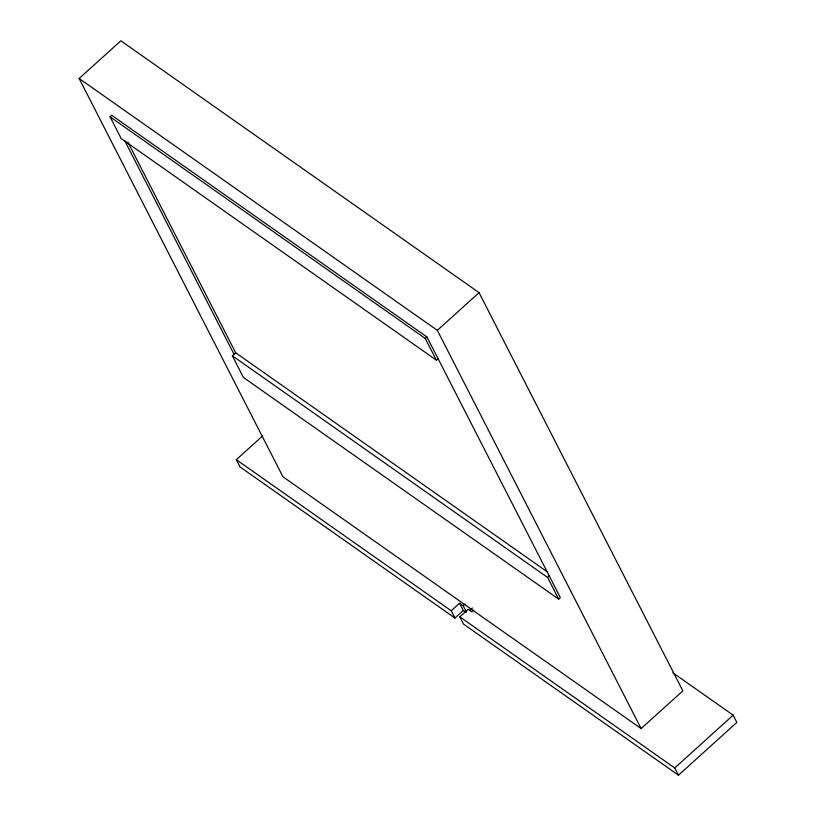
<?xml version="1.0" encoding="UTF-8"?>
<svg xmlns="http://www.w3.org/2000/svg" width="816" height="816" viewBox="0 0 816 816"><rect width="100%" height="100%" fill="white"/><g stroke="black" fill="none" stroke-linecap="round" stroke-linejoin="round"><path stroke-width="1.22" d="M79.142 78.499L120.86 40.8L479.053 292.648L682.839 690.877L641.121 728.586L282.928 476.738L79.142 78.499L437.335 330.358L641.121 728.586M438.08 358.683L436.407 360.193L121.196 138.567L110.078 116.841L111.751 115.331L426.962 336.967L560.347 597.618L558.674 599.128L243.464 377.502L232.346 355.786L235.681 352.767L127.867 142.066M454.94 618.038L451.238 610.796L459.581 603.259L463.284 610.501L454.94 618.038L240.016 466.925L236.314 459.683L262.691 435.846M436.407 360.193L425.289 338.467L426.962 336.967M437.335 330.358L479.053 292.648M466.334 611.98L463.162 605.778L465.008 604.095M672.935 672.833L733.156 715.173L736.858 722.415L678.463 775.2L463.539 624.087L459.836 616.845L468.18 609.307L471.76 611.827L473.617 610.154M469.649 610.501L472.423 607.991M558.674 599.128L547.567 577.412L549.229 575.902M678.463 775.2L674.75 767.958L733.156 715.173M110.078 116.841L425.289 338.467M235.681 352.767L547.781 572.2M232.346 355.786L547.567 577.412M459.581 603.259L463.162 605.778M463.284 610.501L465.967 612.388M236.314 459.683L451.238 610.796M459.836 616.845L674.75 767.958M124.603 140.454L234.019 354.277"/></g></svg>
